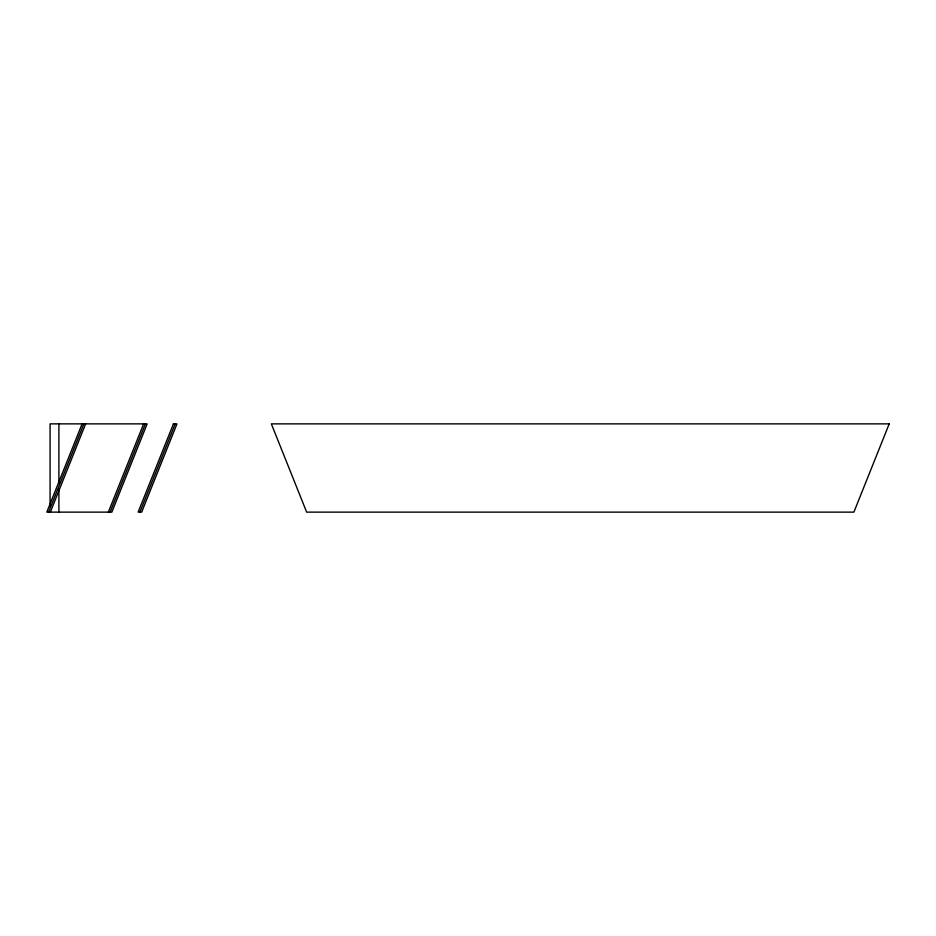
<?xml version="1.0" encoding="UTF-8"?>
<svg xmlns="http://www.w3.org/2000/svg" width="936" height="936" viewBox="0 0 936 936"><rect width="100%" height="100%" fill="white"/><g stroke="black" fill="none" stroke-linecap="round" stroke-linejoin="round"><path stroke-width="1.4" d="M82.111 423.868L46.8 512.132L111.852 512.132L147.163 423.868L50.076 423.868L50.076 506.341M48.567 512.132L83.866 423.868M50.333 512.132L85.632 423.868M108.33 512.132L143.629 423.868M110.097 512.132L145.396 423.868M139.897 512.132L175.207 423.868M58.898 423.868L58.898 483.198M58.898 488.978L58.898 512.132M173.441 423.868L138.13 512.132L141.664 512.132L176.974 423.868L173.441 423.868M889.2 423.868L853.889 512.132L306.657 512.132L271.346 423.868L889.2 423.868"/></g></svg>
